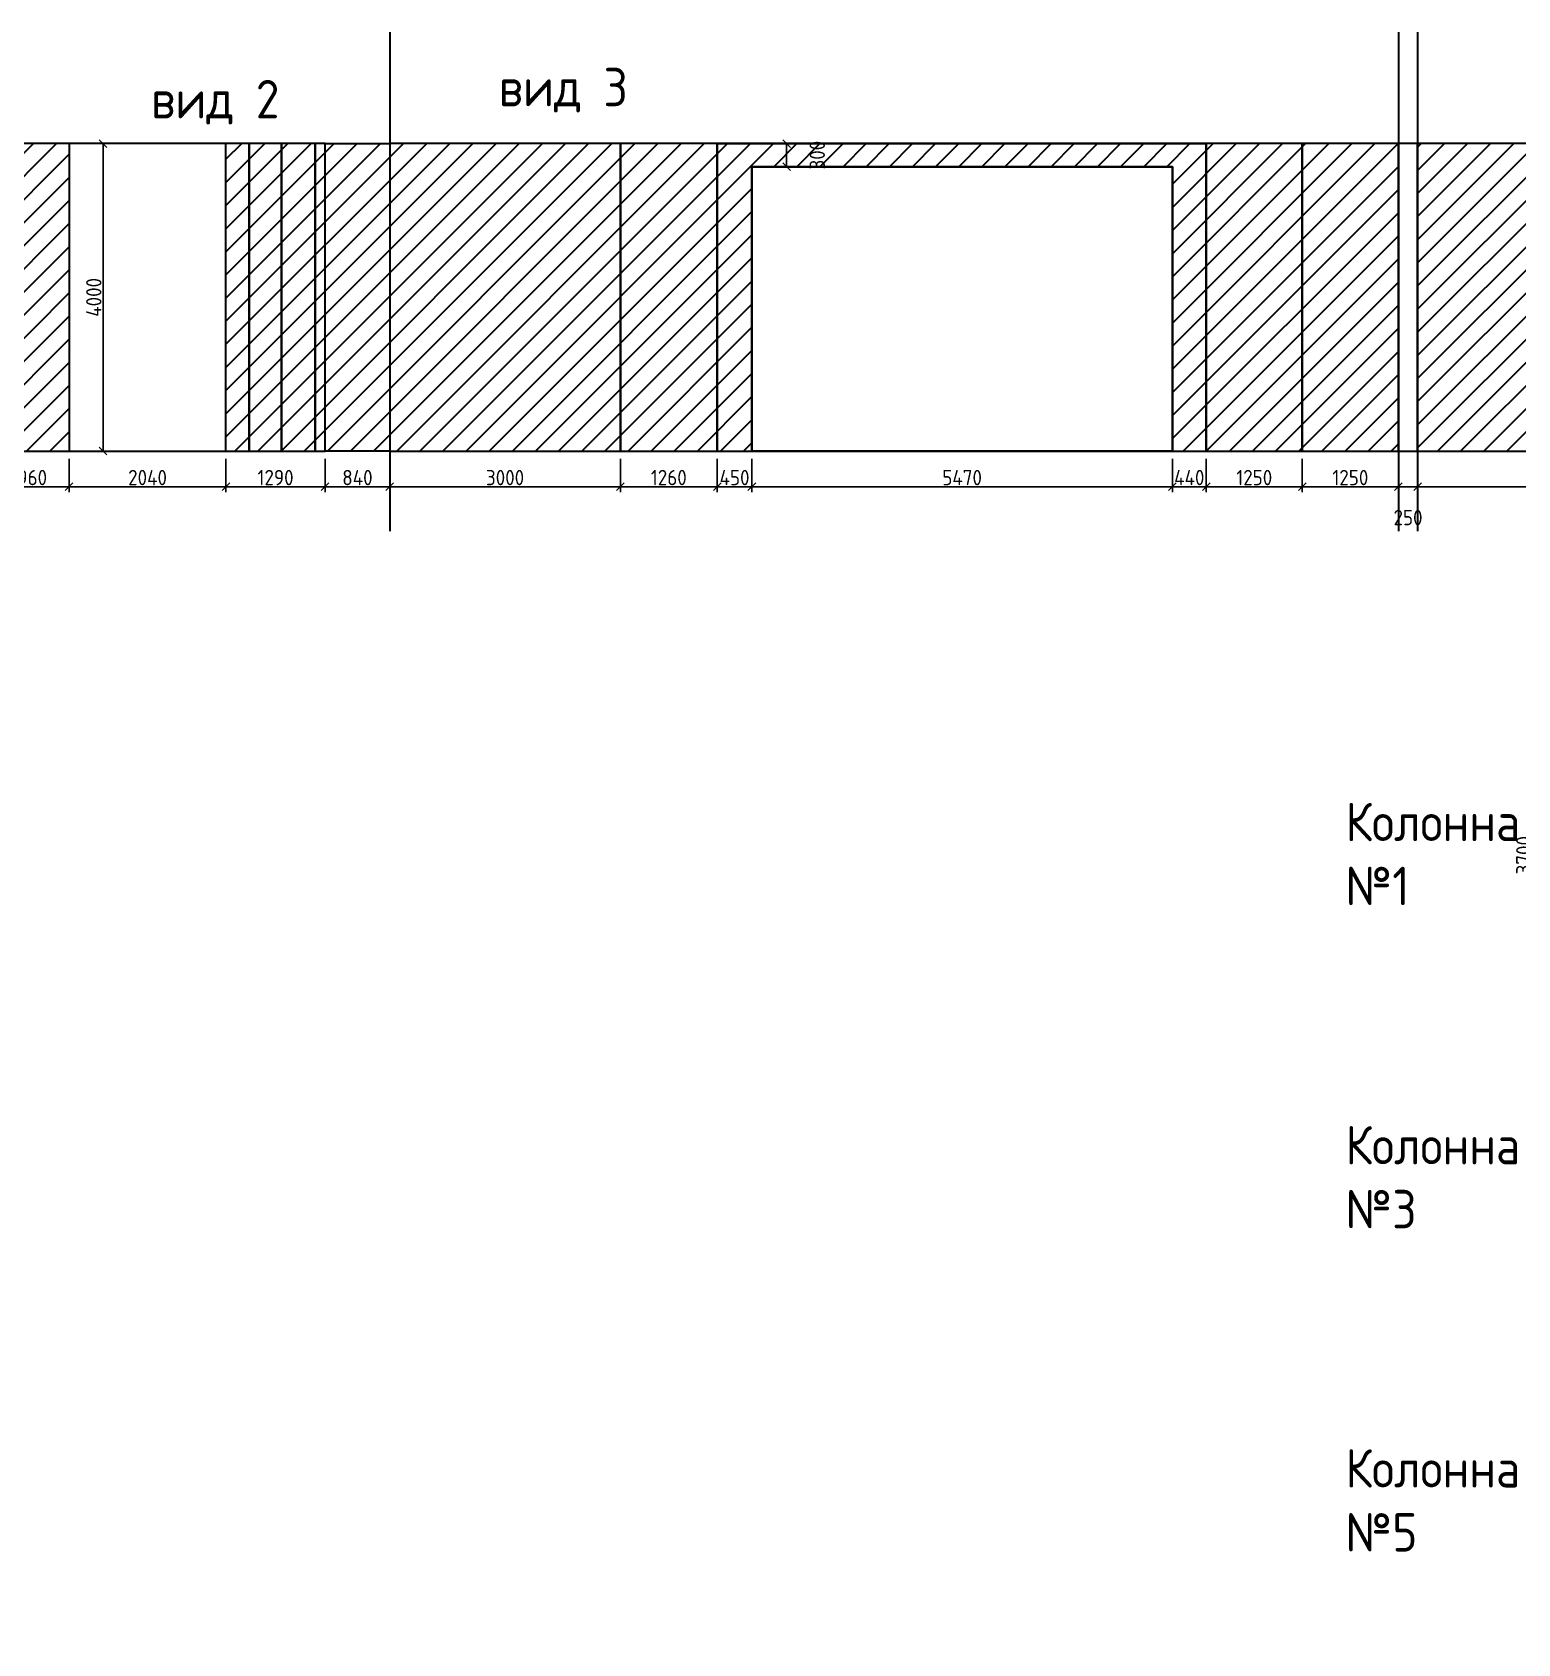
# Model space of a CAD drawing. Header units: millimetres. Extents: x -24360 to 609566, y -391049 to 148426.
# Drawn here: x 274319 to 293641, y -267373 to -246406 of the extents above; entities that cross this region are included whole.
import ezdxf

# ---------------------------------------------------------------- set-up
doc = ezdxf.new("R2010")
doc.units = ezdxf.units.MM
doc.layers.get('Defpoints').update_dxf_attribs({"color": 140})
for name, color, linetype, lineweight in [('осново', 7, 'Continuous', 30), ('Уголки', 1, 'Continuous', 30), ('Штриховка', 7, 'Continuous', 30)]:
    doc.layers.add(name, color=color, linetype=linetype, lineweight=lineweight)
doc.styles.add('СПДС', font='isocpeur.ttf', dxfattribs={"width": 0.9})
doc.dimstyles.new('Размера А3', dxfattribs={"dimtxt": 200, "dimasz": 100, "dimexe": 70, "dimexo": 100, "dimgap": 20, "dimtad": 1, "dimdec": 0, "dimrnd": 10, "dimzin": 0, "dimdsep": 46, "dimtxsty": 'СПДС', "dimblk": 'ARROWHEAD_6', "dimcen": 1, "dimclrd": 256, "dimclre": 256, "dimclrt": 256, "dimazin": 0, "dimtfac": 1, "dimtdec": 0, "dimtmove": 2, "dimatfit": 3, "dimfxl": 1, "dimtolj": 1, "dimtzin": 0, "dimarcsym": 0})

# ---------------------------------------------------------------- blocks, each defined once
blk = doc.blocks.new('ARROWHEAD_6')
at = {"color": 0, "linetype": 'Continuous'}
for p, q in [((0, 0), (-1, 0)), ((-0.5, -0.5), (0.5, 0.5))]:
    blk.add_line(p, q, dxfattribs=at)
blk = doc.blocks.new('*D817')
at = {"lineweight": -2, "transparency": 16777216}
for p, q in [((273839, -251955), (273839, -252390)), ((274799, -251955), (274799, -252390)), ((273939, -252320), (274699, -252320))]:
    blk.add_line(p, q, dxfattribs=at)
at = {"layer": 'Defpoints', "color": 0, "lineweight": 15, "transparency": 16777216}
for p in [(273839, -251855), (274799, -251855), (274799, -252320)]:
    blk.add_point(p, dxfattribs=at)
at = {"lineweight": -2, "transparency": 16777216, "xscale": 100, "yscale": 100, "zscale": 100, "rotation": 180}
blk.add_blockref('ARROWHEAD_6', (273839, -252320), dxfattribs=at)
at = {"lineweight": -2, "transparency": 16777216, "xscale": 100, "yscale": 100, "zscale": 100}
blk.add_blockref('ARROWHEAD_6', (274799, -252320), dxfattribs=at)
at = {"transparency": 16777216, "insert": (274319, -252200), "char_height": 200, "attachment_point": 5, "style": 'СПДС'}
blk.add_mtext('\\A1;960', dxfattribs=at)
blk = doc.blocks.new('*D818')
at = {"lineweight": -2, "transparency": 16777216}
for p, q in [((274799, -251955), (274799, -252390)), ((276839, -251955), (276839, -252390)), ((274899, -252320), (276739, -252320))]:
    blk.add_line(p, q, dxfattribs=at)
at = {"layer": 'Defpoints', "color": 0, "lineweight": 15, "transparency": 16777216}
for p in [(274799, -251855), (276839, -251855), (276839, -252320)]:
    blk.add_point(p, dxfattribs=at)
at = {"lineweight": -2, "transparency": 16777216, "xscale": 100, "yscale": 100, "zscale": 100, "rotation": 180}
blk.add_blockref('ARROWHEAD_6', (274799, -252320), dxfattribs=at)
at = {"lineweight": -2, "transparency": 16777216, "xscale": 100, "yscale": 100, "zscale": 100}
blk.add_blockref('ARROWHEAD_6', (276839, -252320), dxfattribs=at)
at = {"transparency": 16777216, "insert": (275819, -252200), "char_height": 200, "attachment_point": 5, "style": 'СПДС'}
blk.add_mtext('\\A1;2040', dxfattribs=at)
blk = doc.blocks.new('*D819')
at = {"lineweight": -2, "transparency": 16777216}
for p, q in [((274899, -247855), (275310, -247855)), ((275240, -251755), (275240, -247955)), ((274899, -251855), (275310, -251855))]:
    blk.add_line(p, q, dxfattribs=at)
at = {"layer": 'Defpoints', "color": 0, "lineweight": 15, "transparency": 16777216}
for p in [(274799, -247855), (275240, -247855), (274799, -251855)]:
    blk.add_point(p, dxfattribs=at)
at = {"lineweight": -2, "transparency": 16777216, "xscale": 100, "yscale": 100, "zscale": 100}
for p, rotation in [((275240, -247855), 90), ((275240, -251855), 270)]:
    blk.add_blockref('ARROWHEAD_6', p, dxfattribs=dict(at, rotation=rotation))
at = {"transparency": 16777216, "insert": (275120, -249855), "char_height": 200, "attachment_point": 5, "rotation": 90, "style": 'СПДС'}
blk.add_mtext('\\A1;4000', dxfattribs=at)
blk = doc.blocks.new('*D820')
at = {"lineweight": -2, "transparency": 16777216}
for p, q in [((276839, -251955), (276839, -252390)), ((278129, -251955), (278129, -252390)), ((276939, -252320), (278029, -252320))]:
    blk.add_line(p, q, dxfattribs=at)
at = {"layer": 'Defpoints', "color": 0, "lineweight": 15, "transparency": 16777216}
for p in [(276839, -251855), (278129, -251855), (278129, -252320)]:
    blk.add_point(p, dxfattribs=at)
at = {"lineweight": -2, "transparency": 16777216, "xscale": 100, "yscale": 100, "zscale": 100, "rotation": 180}
blk.add_blockref('ARROWHEAD_6', (276839, -252320), dxfattribs=at)
at = {"lineweight": -2, "transparency": 16777216, "xscale": 100, "yscale": 100, "zscale": 100}
blk.add_blockref('ARROWHEAD_6', (278129, -252320), dxfattribs=at)
at = {"transparency": 16777216, "insert": (277484, -252200), "char_height": 200, "attachment_point": 5, "style": 'СПДС'}
blk.add_mtext('\\A1;1290', dxfattribs=at)
blk = doc.blocks.new('*D821')
at = {"lineweight": -2, "transparency": 16777216}
for p, q in [((278129, -251955), (278129, -252390)), ((278969, -251955), (278969, -252390)), ((278229, -252320), (278869, -252320))]:
    blk.add_line(p, q, dxfattribs=at)
at = {"layer": 'Defpoints', "color": 0, "lineweight": 15, "transparency": 16777216}
for p in [(278129, -251855), (278969, -251855), (278969, -252320)]:
    blk.add_point(p, dxfattribs=at)
at = {"lineweight": -2, "transparency": 16777216, "xscale": 100, "yscale": 100, "zscale": 100, "rotation": 180}
blk.add_blockref('ARROWHEAD_6', (278129, -252320), dxfattribs=at)
at = {"lineweight": -2, "transparency": 16777216, "xscale": 100, "yscale": 100, "zscale": 100}
blk.add_blockref('ARROWHEAD_6', (278969, -252320), dxfattribs=at)
at = {"transparency": 16777216, "insert": (278549, -252200), "char_height": 200, "attachment_point": 5, "style": 'СПДС'}
blk.add_mtext('\\A1;840', dxfattribs=at)
blk = doc.blocks.new('*D822')
at = {"lineweight": -2, "transparency": 16777216}
for p, q in [((278969, -251955), (278969, -252390)), ((281969, -251955), (281969, -252390)), ((281869, -252320), (279069, -252320))]:
    blk.add_line(p, q, dxfattribs=at)
at = {"layer": 'Defpoints', "color": 0, "lineweight": 15, "transparency": 16777216}
for p in [(278969, -251855), (281969, -251855), (278969, -252320)]:
    blk.add_point(p, dxfattribs=at)
at = {"lineweight": -2, "transparency": 16777216, "xscale": 100, "yscale": 100, "zscale": 100, "rotation": 180}
blk.add_blockref('ARROWHEAD_6', (278969, -252320), dxfattribs=at)
at = {"lineweight": -2, "transparency": 16777216, "xscale": 100, "yscale": 100, "zscale": 100}
blk.add_blockref('ARROWHEAD_6', (281969, -252320), dxfattribs=at)
at = {"transparency": 16777216, "insert": (280469, -252200), "char_height": 200, "attachment_point": 5, "style": 'СПДС'}
blk.add_mtext('\\A1;3000', dxfattribs=at)
blk = doc.blocks.new('*D823')
at = {"lineweight": -2, "transparency": 16777216}
for p, q in [((281969, -251955), (281969, -252390)), ((283229, -251955), (283229, -252390)), ((283129, -252320), (282069, -252320))]:
    blk.add_line(p, q, dxfattribs=at)
at = {"layer": 'Defpoints', "color": 0, "lineweight": 15, "transparency": 16777216}
for p in [(281969, -251855), (283229, -251855), (281969, -252320)]:
    blk.add_point(p, dxfattribs=at)
at = {"lineweight": -2, "transparency": 16777216, "xscale": 100, "yscale": 100, "zscale": 100, "rotation": 180}
blk.add_blockref('ARROWHEAD_6', (281969, -252320), dxfattribs=at)
at = {"lineweight": -2, "transparency": 16777216, "xscale": 100, "yscale": 100, "zscale": 100}
blk.add_blockref('ARROWHEAD_6', (283229, -252320), dxfattribs=at)
at = {"transparency": 16777216, "insert": (282599, -252200), "char_height": 200, "attachment_point": 5, "style": 'СПДС'}
blk.add_mtext('\\A1;1260', dxfattribs=at)
blk = doc.blocks.new('*D824')
at = {"lineweight": -2, "transparency": 16777216}
for p, q in [((283229, -251955), (283229, -252390)), ((283679, -251955), (283679, -252390)), ((283579, -252320), (283329, -252320))]:
    blk.add_line(p, q, dxfattribs=at)
at = {"layer": 'Defpoints', "color": 0, "lineweight": 15, "transparency": 16777216}
for p in [(283229, -251855), (283679, -251855), (283229, -252320)]:
    blk.add_point(p, dxfattribs=at)
at = {"lineweight": -2, "transparency": 16777216, "xscale": 100, "yscale": 100, "zscale": 100, "rotation": 180}
blk.add_blockref('ARROWHEAD_6', (283229, -252320), dxfattribs=at)
at = {"lineweight": -2, "transparency": 16777216, "xscale": 100, "yscale": 100, "zscale": 100}
blk.add_blockref('ARROWHEAD_6', (283679, -252320), dxfattribs=at)
at = {"transparency": 16777216, "insert": (283454, -252200), "char_height": 200, "attachment_point": 5, "style": 'СПДС'}
blk.add_mtext('\\A1;450', dxfattribs=at)
blk = doc.blocks.new('*D825')
at = {"lineweight": -2, "transparency": 16777216}
for p, q in [((283779, -247855), (284200, -247855)), ((284130, -248055), (284130, -247955)), ((283779, -248155), (284200, -248155))]:
    blk.add_line(p, q, dxfattribs=at)
at = {"layer": 'Defpoints', "color": 0, "lineweight": 15, "transparency": 16777216}
for p in [(283679, -247855), (284130, -247855), (283679, -248155)]:
    blk.add_point(p, dxfattribs=at)
at = {"lineweight": -2, "transparency": 16777216, "xscale": 100, "yscale": 100, "zscale": 100}
for p, rotation in [((284130, -247855), 90), ((284130, -248155), 270)]:
    blk.add_blockref('ARROWHEAD_6', p, dxfattribs=dict(at, rotation=rotation))
at = {"transparency": 16777216, "insert": (284530, -248005), "char_height": 200, "attachment_point": 5, "rotation": 90, "style": 'СПДС'}
blk.add_mtext('\\A1;300', dxfattribs=at)
blk = doc.blocks.new('*D826')
at = {"lineweight": -2, "transparency": 16777216}
for p, q in [((283679, -251955), (283679, -252390)), ((289149, -251955), (289149, -252390)), ((283779, -252320), (289049, -252320))]:
    blk.add_line(p, q, dxfattribs=at)
at = {"layer": 'Defpoints', "color": 0, "lineweight": 15, "transparency": 16777216}
for p in [(283679, -251855), (289149, -251855), (289149, -252320)]:
    blk.add_point(p, dxfattribs=at)
at = {"lineweight": -2, "transparency": 16777216, "xscale": 100, "yscale": 100, "zscale": 100, "rotation": 180}
blk.add_blockref('ARROWHEAD_6', (283679, -252320), dxfattribs=at)
at = {"lineweight": -2, "transparency": 16777216, "xscale": 100, "yscale": 100, "zscale": 100}
blk.add_blockref('ARROWHEAD_6', (289149, -252320), dxfattribs=at)
at = {"transparency": 16777216, "insert": (286414, -252200), "char_height": 200, "attachment_point": 5, "style": 'СПДС'}
blk.add_mtext('\\A1;5470', dxfattribs=at)
blk = doc.blocks.new('*D827')
at = {"lineweight": -2, "transparency": 16777216}
for p, q in [((289149, -251955), (289149, -252390)), ((289589, -251955), (289589, -252390)), ((289249, -252320), (289489, -252320))]:
    blk.add_line(p, q, dxfattribs=at)
at = {"layer": 'Defpoints', "color": 0, "lineweight": 15, "transparency": 16777216}
for p in [(289149, -251855), (289589, -251855), (289589, -252320)]:
    blk.add_point(p, dxfattribs=at)
at = {"lineweight": -2, "transparency": 16777216, "xscale": 100, "yscale": 100, "zscale": 100, "rotation": 180}
blk.add_blockref('ARROWHEAD_6', (289149, -252320), dxfattribs=at)
at = {"lineweight": -2, "transparency": 16777216, "xscale": 100, "yscale": 100, "zscale": 100}
blk.add_blockref('ARROWHEAD_6', (289589, -252320), dxfattribs=at)
at = {"transparency": 16777216, "insert": (289369, -252200), "char_height": 200, "attachment_point": 5, "style": 'СПДС'}
blk.add_mtext('\\A1;440', dxfattribs=at)
blk = doc.blocks.new('*D828')
at = {"lineweight": -2, "transparency": 16777216}
for p, q in [((289589, -251955), (289589, -252390)), ((290839, -251955), (290839, -252390)), ((289689, -252320), (290739, -252320))]:
    blk.add_line(p, q, dxfattribs=at)
at = {"layer": 'Defpoints', "color": 0, "lineweight": 15, "transparency": 16777216}
for p in [(289589, -251855), (290839, -251855), (290839, -252320)]:
    blk.add_point(p, dxfattribs=at)
at = {"lineweight": -2, "transparency": 16777216, "xscale": 100, "yscale": 100, "zscale": 100, "rotation": 180}
blk.add_blockref('ARROWHEAD_6', (289589, -252320), dxfattribs=at)
at = {"lineweight": -2, "transparency": 16777216, "xscale": 100, "yscale": 100, "zscale": 100}
blk.add_blockref('ARROWHEAD_6', (290839, -252320), dxfattribs=at)
at = {"transparency": 16777216, "insert": (290214, -252200), "char_height": 200, "attachment_point": 5, "style": 'СПДС'}
blk.add_mtext('\\A1;1250', dxfattribs=at)
blk = doc.blocks.new('*D829')
at = {"lineweight": -2, "transparency": 16777216}
for p, q in [((290839, -251955), (290839, -252390)), ((292089, -251955), (292089, -252390)), ((290939, -252320), (291989, -252320))]:
    blk.add_line(p, q, dxfattribs=at)
at = {"layer": 'Defpoints', "color": 0, "lineweight": 15, "transparency": 16777216}
for p in [(290839, -251855), (292089, -251855), (292089, -252320)]:
    blk.add_point(p, dxfattribs=at)
at = {"lineweight": -2, "transparency": 16777216, "xscale": 100, "yscale": 100, "zscale": 100, "rotation": 180}
blk.add_blockref('ARROWHEAD_6', (290839, -252320), dxfattribs=at)
at = {"lineweight": -2, "transparency": 16777216, "xscale": 100, "yscale": 100, "zscale": 100}
blk.add_blockref('ARROWHEAD_6', (292089, -252320), dxfattribs=at)
at = {"transparency": 16777216, "insert": (291464, -252200), "char_height": 200, "attachment_point": 5, "style": 'СПДС'}
blk.add_mtext('\\A1;1250', dxfattribs=at)
blk = doc.blocks.new('*D830')
at = {"lineweight": -2, "transparency": 16777216}
for p, q in [((292089, -251955), (292089, -252390)), ((292339, -251955), (292339, -252390)), ((292189, -252320), (292239, -252320))]:
    blk.add_line(p, q, dxfattribs=at)
at = {"layer": 'Defpoints', "color": 0, "lineweight": 15, "transparency": 16777216}
for p in [(292089, -251855), (292339, -251855), (292339, -252320)]:
    blk.add_point(p, dxfattribs=at)
at = {"lineweight": -2, "transparency": 16777216, "xscale": 100, "yscale": 100, "zscale": 100, "rotation": 180}
blk.add_blockref('ARROWHEAD_6', (292089, -252320), dxfattribs=at)
at = {"lineweight": -2, "transparency": 16777216, "xscale": 100, "yscale": 100, "zscale": 100}
blk.add_blockref('ARROWHEAD_6', (292339, -252320), dxfattribs=at)
at = {"transparency": 16777216, "insert": (292214, -252720), "char_height": 200, "attachment_point": 5, "style": 'СПДС'}
blk.add_mtext('\\A1;250', dxfattribs=at)
blk = doc.blocks.new('*D831')
at = {"lineweight": -2, "transparency": 16777216}
for p, q in [((292339, -251955), (292339, -252390)), ((302289, -251955), (302289, -252390)), ((292439, -252320), (302189, -252320))]:
    blk.add_line(p, q, dxfattribs=at)
at = {"layer": 'Defpoints', "color": 0, "lineweight": 15, "transparency": 16777216}
for p in [(292339, -251855), (302289, -251855), (302289, -252320)]:
    blk.add_point(p, dxfattribs=at)
at = {"lineweight": -2, "transparency": 16777216, "xscale": 100, "yscale": 100, "zscale": 100, "rotation": 180}
blk.add_blockref('ARROWHEAD_6', (292339, -252320), dxfattribs=at)
at = {"lineweight": -2, "transparency": 16777216, "xscale": 100, "yscale": 100, "zscale": 100}
blk.add_blockref('ARROWHEAD_6', (302289, -252320), dxfattribs=at)
at = {"transparency": 16777216, "insert": (297314, -252200), "char_height": 200, "attachment_point": 5, "style": 'СПДС'}
blk.add_mtext('\\A1;9950', dxfattribs=at)
blk = doc.blocks.new('*D890')
at = {"lineweight": -2, "transparency": 16777216}
for p, q in [((293899, -255263), (293770, -255263)), ((293840, -255363), (293840, -258863)), ((293899, -258963), (293770, -258963))]:
    blk.add_line(p, q, dxfattribs=at)
at = {"layer": 'Defpoints', "color": 0, "lineweight": 15, "transparency": 16777216}
for p in [(293999, -255263), (293840, -258963), (293999, -258963)]:
    blk.add_point(p, dxfattribs=at)
at = {"lineweight": -2, "transparency": 16777216, "xscale": 100, "yscale": 100, "zscale": 100}
for p, rotation in [((293840, -255263), 90), ((293840, -258963), 270)]:
    blk.add_blockref('ARROWHEAD_6', p, dxfattribs=dict(at, rotation=rotation))
at = {"transparency": 16777216, "insert": (293720, -257113), "char_height": 200, "attachment_point": 5, "rotation": 90, "style": 'СПДС'}
blk.add_mtext('\\A1;3700', dxfattribs=at)

msp = doc.modelspace()

# ---------------------------------------------------------------- hatches: boundary and pattern name
at = {"layer": 'Штриховка'}
h = msp.add_hatch(dxfattribs=at)
h.set_pattern_fill('ANSI31', color=3, scale=67)
h.set_pattern_definition([(45, (-3e-11, 118595.47), (-150.41929, 150.41929), [])])
h.paths.add_polyline_path([(378592.071, -248155.017), (378259.109, -248155.017), (378259.109, -251855.017), (379960.669, -251855.017), (379960.669, -248155.017), (379792.071, -248155.017), (379792.071, -250855.017), (378592.071, -250855.017)])
h.paths.add_polyline_path([(379960.669, -247855.017), (378259.109, -247855.017), (378259.109, -248155.017), (379960.669, -248155.017)])
h.paths.add_polyline_path([(379960.669, -247555.017), (378259.109, -247555.017), (378259.109, -247855.017), (379960.669, -247855.017)])
h.paths.add_polyline_path([(378259.109, -248155.017), (377959.109, -248155.017), (377959.109, -251855.017), (378259.109, -251855.017)])
h.paths.add_polyline_path([(377959.109, -248155.017), (377859.109, -248155.017), (377859.109, -251855.017), (377959.109, -251855.017)])
h.paths.add_polyline_path([(377859.109, -248155.017), (377559.109, -248155.017), (377559.109, -251855.017), (377859.109, -251855.017)])
h.paths.add_polyline_path([(376459.109, -248155.017), (372159.109, -248155.017), (372159.109, -251855.017), (376459.109, -251855.017)])
h.paths.add_polyline_path([(377859.109, -248055.017), (372159.109, -248055.017), (372159.109, -248155.017), (377859.109, -248155.017)])
h.paths.add_polyline_path([(377859.109, -247755.017), (372159.109, -247755.017), (372159.109, -248055.017), (377859.109, -248055.017)])
h.paths.add_polyline_path([(371519.109, -248155.017), (371399.109, -248155.017), (371399.109, -251855.017), (371519.109, -251855.017)])
h.paths.add_polyline_path([(372059.109, -248155.017), (372059.109, -247855.017), (371519.109, -247855.017), (371519.109, -251855.017), (372059.109, -251855.017)])
h.paths.add_polyline_path([(372159.109, -248155.017), (372059.109, -248155.017), (372059.109, -251855.017), (372159.109, -251855.017)])
h.paths.add_polyline_path([(371399.109, -248155.017), (365499.109, -248155.017), (365499.109, -251855.017), (371399.109, -251855.017)])
h.paths.add_polyline_path([(371399.109, -248055.017), (365499.109, -248055.017), (365499.109, -248155.017), (371399.109, -248155.017)])
h.paths.add_polyline_path([(371399.109, -247755.017), (365499.109, -247755.017), (365499.109, -248055.017), (371399.109, -248055.017)])
h.paths.add_polyline_path([(365499.109, -248155.017), (365379.109, -248155.017), (365379.109, -251855.017), (365499.109, -251855.017)])
h.paths.add_polyline_path([(365379.109, -248155.017), (365379.109, -247855.017), (364839.109, -247855.017), (364839.109, -251855.017), (365379.109, -251855.017)])
h.paths.add_polyline_path([(361679.109, -248155.017), (358279.109, -248155.017), (358279.109, -251855.017), (361679.109, -251855.017)])
h.paths.add_polyline_path([(361679.109, -248055.017), (358279.109, -248055.017), (358279.109, -248155.017), (361679.109, -248155.017)])
h.paths.add_polyline_path([(361679.109, -247755.017), (358279.109, -247755.017), (358279.109, -248055.017), (361679.109, -248055.017)])
h.paths.add_polyline_path([(357639.109, -248155.017), (357519.109, -248155.017), (357519.109, -251855.017), (357639.109, -251855.017)])
h.paths.add_polyline_path([(358179.109, -248155.017), (358179.109, -247855.017), (357639.109, -247855.017), (357639.109, -251855.017), (358179.109, -251855.017)])
h.paths.add_polyline_path([(358279.109, -248155.017), (358179.109, -248155.017), (358179.109, -251855.017), (358279.109, -251855.017)])
h.paths.add_polyline_path([(357519.109, -248155.017), (356719.109, -248155.017), (356719.109, -251855.017), (357519.109, -251855.017)])
h.paths.add_polyline_path([(353819.109, -248155.017), (351919.109, -248155.017), (351919.109, -251855.017), (353819.109, -251855.017)])
h.paths.add_polyline_path([(357519.109, -248055.017), (351919.109, -248055.017), (351919.109, -248155.017), (357519.109, -248155.017)])
h.paths.add_polyline_path([(357519.109, -247755.017), (351919.109, -247755.017), (351919.109, -248055.017), (357519.109, -248055.017)])
h.paths.add_polyline_path([(347459.105, -248155.017), (345854.715, -248155.017), (345854.715, -251855.017), (347459.105, -251855.017)])
h.paths.add_polyline_path([(351159.105, -247755.017), (345854.715, -247755.017), (345854.715, -248055.017), (351159.105, -248055.017)])
h.paths.add_polyline_path([(351159.105, -248055.017), (345854.715, -248055.017), (345854.715, -248155.017), (347459.105, -248155.017), (350359.105, -248155.017), (351159.105, -248155.017)])
h.paths.add_polyline_path([(351159.105, -248155.017), (350359.105, -248155.017), (350359.105, -251855.017), (351159.105, -251855.017)])
h.paths.add_polyline_path([(351279.109, -248155.017), (351159.109, -248155.017), (351159.109, -251855.017), (351279.109, -251855.017)])
h.paths.add_polyline_path([(351819.109, -248155.017), (351819.109, -247855.017), (351279.109, -247855.017), (351279.109, -251855.017), (351819.109, -251855.017)])
h.paths.add_polyline_path([(351919.109, -248155.017), (351819.109, -248155.017), (351819.109, -251855.017), (351919.109, -251855.017)])
h.paths.add_polyline_path([(337579.105, -248155.017), (337379.105, -248155.017), (337379.105, -251855.017), (337579.105, -251855.017)])
h.paths.add_polyline_path([(338029.105, -248155.017), (337579.105, -248155.017), (337579.105, -251855.017), (338029.105, -251855.017)])
h.paths.add_polyline_path([(338229.105, -248155.017), (338029.105, -248155.017), (338029.105, -251855.017), (338229.105, -251855.017)])
h.paths.add_polyline_path([(342729.105, -248155.017), (338229.105, -248155.017), (338229.105, -251855.017), (339999.105, -251855.017), (339999.105, -249655.017), (341989.105, -249655.017), (341989.105, -251855.017), (342729.105, -251855.017)])
h.paths.add_polyline_path([(342729.105, -247955.017), (338229.105, -247955.017), (338229.105, -248155.017), (342729.105, -248155.017)])
h.paths.add_polyline_path([(342729.105, -247655.017), (338229.105, -247655.017), (338229.105, -247955.017), (342729.105, -247955.017)])
h.paths.add_polyline_path([(337379.105, -248155.017), (334719.105, -248155.017), (334719.105, -250855.017), (332408.901, -250869.175), (332408.901, -248155.017), (331919.105, -248155.017), (331919.105, -251855.017), (337379.105, -251855.017)])
h.paths.add_polyline_path([(337379.105, -247955.017), (331919.105, -247955.017), (331919.105, -248155.017), (337379.105, -248155.017)])
h.paths.add_polyline_path([(337379.105, -247655.017), (331919.105, -247655.017), (331919.105, -247955.017), (337379.105, -247955.017)])
h.paths.add_polyline_path([(331919.105, -248155.017), (331719.105, -248155.017), (331719.105, -251855.017), (331919.105, -251855.017)])
h.paths.add_polyline_path([(331719.105, -248155.017), (331269.105, -248155.017), (331269.105, -251855.017), (331719.105, -251855.017)])
h.paths.add_polyline_path([(331269.105, -248155.017), (331069.105, -248155.017), (331069.105, -251855.017), (331269.105, -251855.017)])
h.paths.add_polyline_path([(331069.105, -250855.017), (328769.105, -250855.017), (328769.105, -248155.017), (328119.105, -248155.017), (328119.105, -251855.017), (331069.105, -251855.017)])
h.paths.add_polyline_path([(331069.105, -247955.017), (328119.105, -247955.017), (328119.105, -248155.017), (331069.105, -248155.017)])
h.paths.add_polyline_path([(331069.105, -247655.017), (328119.105, -247655.017), (328119.105, -247955.017), (331069.105, -247955.017)])
h.paths.add_polyline_path([(328119.105, -248155.017), (327919.105, -248155.017), (327919.105, -247855.017), (327839.105, -247855.017), (327839.105, -251855.017), (328119.105, -251855.017)])
h.paths.add_polyline_path([(327839.105, -247855.017), (327739.105, -247855.017), (327739.105, -251855.017), (327839.105, -251855.017)])
h.paths.add_polyline_path([(327739.105, -247855.017), (325539.105, -247855.017), (325539.105, -251855.017), (327739.105, -251855.017)])
h.paths.add_polyline_path([(319819.105, -247855.017), (314819.105, -247855.017), (314819.105, -251855.017), (319819.105, -251855.017)])
h.paths.add_polyline_path([(310129.105, -247855.017), (306299.105, -247855.017), (306299.105, -249655.017), (307799.105, -249655.017), (307799.105, -251855.017), (308629.105, -251855.017), (308629.105, -249655.017), (310129.105, -249655.017)])
h.paths.add_polyline_path([(306169.105, -247855.017), (305639.105, -247855.017), (305639.105, -251855.017), (306169.105, -251855.017)])
h.paths.add_polyline_path([(306299.105, -247855.017), (306169.105, -247855.017), (306169.105, -251855.017), (306299.105, -251855.017), (306299.105, -249655.017)])
h.paths.add_polyline_path([(310259.105, -247855.017), (310129.105, -247855.017), (310129.105, -251855.017), (310259.105, -251855.017)])
h.paths.add_polyline_path([(310789.105, -247855.017), (310259.105, -247855.017), (310259.105, -251855.017), (310789.105, -251855.017)])
h.paths.add_polyline_path([(302289.105, -247855.017), (298590.255, -247855.017), (298590.255, -248155.017), (298130.255, -248155.017), (298130.255, -247855.017), (294640.47, -247855.017), (294640.47, -248155.017), (294180.47, -248155.017), (294180.47, -247855.017), (292339.105, -247855.017), (292339.105, -251855.017), (302289.105, -251855.017)])
h.paths.add_polyline_path([(292089.105, -247855.017), (290839.105, -247855.017), (290839.105, -251855.017), (292089.105, -251855.017)])
h.paths.add_polyline_path([(290839.105, -247855.017), (289589.105, -247855.017), (289589.105, -251855.017), (290839.105, -251855.017)])
h.paths.add_polyline_path([(289589.105, -247855.017), (283229.105, -247855.017), (283229.105, -251855.017), (283679.105, -251855.017), (283679.105, -248155.017), (289149.105, -248155.017), (289149.105, -251855.017), (289589.105, -251855.017)])
h.paths.add_polyline_path([(283229.105, -247855.017), (281969.105, -247855.017), (281969.105, -251855.017), (283229.105, -251855.017)])
h.paths.add_polyline_path([(281969.105, -247855.017), (278969.105, -247855.017), (278969.105, -251855.017), (281969.105, -251855.017)])
h.paths.add_polyline_path([(277139.105, -247855.017), (276839.105, -247855.017), (276839.105, -251855.017), (277139.105, -251855.017)])
h.paths.add_polyline_path([(277559.105, -247855.017), (277139.105, -247855.017), (277139.105, -251855.017), (277559.105, -251855.017)])
h.paths.add_polyline_path([(277999.105, -247855.017), (277559.105, -247855.017), (277559.105, -251855.017), (277999.105, -251855.017)])
h.paths.add_polyline_path([(278129.105, -247855.017), (277999.105, -247855.017), (277999.105, -251855.017), (278129.105, -251855.017)])
h.paths.add_polyline_path([(278969.105, -247855.017), (278129.105, -247855.017), (278129.105, -251855.017), (278969.105, -251855.017)])
h.paths.add_polyline_path([(274799.105, -247855.017), (273839.105, -247855.017), (273839.105, -251855.017), (274799.105, -251855.017)])
h.paths.add_polyline_path([(273839.105, -247855.017), (270609.105, -247855.017), (270609.105, -251855.017), (270864.105, -251855.017), (270864.105, -249655.017), (272659.105, -249655.017), (272659.105, -251855.017), (273839.105, -251855.017)])
h.paths.add_polyline_path([(270609.105, -247855.017), (270079.105, -247855.017), (270079.105, -251855.017), (270609.105, -251855.017)])
h.paths.add_polyline_path([(269849.105, -247625.017), (264769.105, -247625.017), (264769.105, -247855.017), (269849.105, -247855.017)])
h.paths.add_polyline_path([(264539.105, -248155.017), (264539.105, -247855.017), (264009.105, -247855.017), (264009.105, -251855.017), (264539.105, -251855.017)])
h.paths.add_polyline_path([(264009.105, -248155.017), (263779.105, -248155.017), (263779.105, -251855.017), (264009.105, -251855.017)])
h.paths.add_polyline_path([(263779.105, -248155.017), (262979.105, -248155.017), (262979.105, -251855.017), (263779.105, -251855.017)])
h.paths.add_polyline_path([(263779.105, -247855.017), (262979.105, -247855.017), (262979.105, -248155.017), (263779.105, -248155.017)])
h.paths.add_polyline_path([(263779.105, -247625.017), (258619.105, -247625.017), (258619.105, -247855.017), (263779.105, -247855.017)])
h.paths.add_polyline_path([(260079.105, -247855.017), (258619.105, -247855.017), (258619.105, -248155.017), (260079.105, -248155.017)])
h.paths.add_polyline_path([(260079.105, -248155.017), (258619.105, -248155.017), (258619.105, -251855.017), (260079.105, -251855.017)])
h.paths.add_polyline_path([(258619.105, -248155.017), (258389.105, -248155.017), (258389.105, -251855.017), (258619.105, -251855.017)])
h.paths.add_polyline_path([(258389.105, -248155.017), (258389.105, -247855.017), (257859.105, -247855.017), (257859.105, -251855.017), (258389.105, -251855.017)])
h.paths.add_polyline_path([(257859.105, -248155.017), (257629.105, -248155.017), (257629.105, -251855.017), (257859.105, -251855.017)])
h.paths.add_polyline_path([(257629.105, -247855.017), (251869.105, -247855.017), (251869.105, -248155.017), (257629.105, -248155.017)])
h.paths.add_polyline_path([(257629.105, -247625.017), (251869.105, -247625.017), (251869.105, -247855.017), (257629.105, -247855.017)])
h.paths.add_polyline_path([(250879.105, -247855.017), (246779.105, -247855.017), (246779.105, -249655.017), (248579.105, -249655.017), (248579.105, -251855.017), (250879.105, -251855.017)])
h.paths.add_polyline_path([(251109.105, -247855.017), (250879.105, -247855.017), (250879.105, -251855.017), (251109.105, -251855.017)])
h.paths.add_polyline_path([(251639.105, -248155.017), (251639.105, -247855.017), (251109.105, -247855.017), (251109.105, -251855.017), (251639.105, -251855.017)])
h.paths.add_polyline_path([(251869.105, -248155.017), (251639.105, -248155.017), (251639.105, -251855.017), (251869.105, -251855.017)])
h.paths.add_polyline_path([(257629.105, -248155.017), (251869.105, -248155.017), (251869.105, -251855.017), (257629.105, -251855.017)])
h.paths.add_polyline_path([(294459.489, -255263.11), (293999.489, -255263.11), (293999.489, -258963.11), (294459.489, -258963.11)])
h.paths.add_polyline_path([(294919.489, -255263.11), (294459.489, -255263.11), (294459.489, -258963.11), (294919.489, -258963.11)])
h.paths.add_polyline_path([(295379.489, -255263.11), (294919.489, -255263.11), (294919.489, -258963.11), (295379.489, -258963.11)])
h.paths.add_polyline_path([(295839.489, -255263.11), (295379.489, -255263.11), (295379.489, -258963.11), (295839.489, -258963.11)])
h.paths.add_polyline_path([(294459.489, -259468.013), (293999.489, -259468.013), (293999.489, -263168.013), (294459.489, -263168.013)])
h.paths.add_polyline_path([(294919.489, -259468.013), (294459.489, -259468.013), (294459.489, -263168.013), (294919.489, -263168.013)])
h.paths.add_polyline_path([(295379.489, -259468.013), (294919.489, -259468.013), (294919.489, -263168.013), (295379.489, -263168.013)])
h.paths.add_polyline_path([(295839.489, -259468.013), (295379.489, -259468.013), (295379.489, -263168.013), (295839.489, -263168.013)])
h.paths.add_polyline_path([(294459.489, -263672.916), (293999.489, -263672.916), (293999.489, -267372.916), (294459.489, -267372.916)])
h.paths.add_polyline_path([(295379.489, -263672.916), (294919.489, -263672.916), (294919.489, -267372.916), (295379.489, -267372.916)])
h.paths.add_polyline_path([(295839.489, -263672.916), (295379.489, -263672.916), (295379.489, -267372.916), (295839.489, -267372.916)])
h.paths.add_polyline_path([(297867.798, -263672.916), (297407.798, -263672.916), (297407.798, -267372.916), (297867.798, -267372.916)])
h.paths.add_polyline_path([(298327.798, -263672.916), (297867.798, -263672.916), (297867.798, -267372.916), (298327.798, -267372.916)])
h.paths.add_polyline_path([(298787.798, -263672.916), (298327.798, -263672.916), (298327.798, -267372.916), (298787.798, -267372.916)])
h.paths.add_polyline_path([(299247.798, -263672.916), (298787.798, -263672.916), (298787.798, -267372.916), (299247.798, -267372.916)])
h.paths.add_polyline_path([(297867.798, -259468.013), (297407.798, -259468.013), (297407.798, -263168.013), (297867.798, -263168.013)])
h.paths.add_polyline_path([(298327.798, -259468.013), (297867.798, -259468.013), (297867.798, -263168.013), (298327.798, -263168.013)])
h.paths.add_polyline_path([(298787.798, -259468.013), (298327.798, -259468.013), (298327.798, -263168.013), (298787.798, -263168.013)])
h.paths.add_polyline_path([(299247.798, -259468.013), (298787.798, -259468.013), (298787.798, -263168.013), (299247.798, -263168.013)])

# ---------------------------------------------------------------- linework, layer by layer
at = {"layer": 'осново'}
for points in [[(278969.105, -246405.6), (278969.105, -252898.786)], [(292089.105, -246405.6), (292089.105, -252898.786)], [(292339.105, -246405.6), (292339.105, -252898.786)], [(289149.105, -247855.017), (283229.105, -247855.017), (283229.105, -251855.017), (289149.105, -251855.017), (289149.105, -248155.017)], [(283229.105, -248155.017), (283229.105, -247855.017), (289589.105, -247855.017), (289589.105, -248155.017)], [(283679.105, -247855.017), (289149.105, -247855.017)], [(283679.105, -248155.017), (283679.105, -251855.017), (289589.105, -251855.017), (289589.105, -247855.017), (283679.105, -247855.017)], [(289149.105, -248155.017), (289149.105, -251855.017), (283679.105, -251855.017), (283679.105, -248155.017)], [(289149.105, -248155.017), (283679.105, -248155.017)]]:
    msp.add_lwpolyline(points, dxfattribs=at)
for points in [[(273839.105, -251855.017), (277139.105, -251855.017), (277139.105, -247855.017), (273839.105, -247855.017)], [(274799.105, -251855.017), (276839.105, -251855.017), (276839.105, -247855.017), (274799.105, -247855.017)], [(277139.105, -251855.017), (277559.105, -251855.017), (277559.105, -247855.017), (277139.105, -247855.017)], [(277559.105, -251855.017), (277999.105, -251855.017), (277999.105, -247855.017), (277559.105, -247855.017)], [(277999.105, -251855.017), (278129.105, -251855.017), (278129.105, -247855.017), (277999.105, -247855.017)], [(278129.105, -247855.017), (278969.105, -247855.017), (278969.105, -251855.017), (278129.105, -251855.017)], [(278969.105, -251855.017), (281969.105, -251855.017), (281969.105, -247855.017), (278969.105, -247855.017)], [(281969.105, -251855.017), (283229.105, -251855.017), (283229.105, -247855.017), (281969.105, -247855.017)], [(289589.105, -251855.017), (290839.105, -251855.017), (290839.105, -247855.017), (289589.105, -247855.017)], [(290839.105, -251855.017), (292089.105, -251855.017), (292089.105, -247855.017), (290839.105, -247855.017)], [(292089.105, -251855.017), (292339.105, -251855.017), (292339.105, -247855.017), (292089.105, -247855.017)], [(292339.105, -251855.017), (303039.105, -251855.017), (303039.105, -247855.017), (292339.105, -247855.017)]]:
    msp.add_lwpolyline(points, close=True, dxfattribs=at)
at = {"layer": 'Уголки'}
for points in [[(277559.105, -251855.017), (277559.105, -247855.017)], [(277999.105, -251855.017), (277999.105, -247855.017)], [(283229.105, -251855.017), (283229.105, -247855.017)], [(289589.105, -251855.017), (289589.105, -247855.017)], [(283679.105, -251855.017), (283679.105, -248155.017), (289149.105, -248155.017), (289149.105, -251855.017)]]:
    msp.add_lwpolyline(points, dxfattribs=at)
at = {"layer": 'Штриховка'}
msp.add_lwpolyline([(302289.105, -247855.017), (292339.105, -247855.017), (292339.105, -251855.017), (302289.105, -251855.017)], close=True, dxfattribs=at)

# ---------------------------------------------------------------- texts
at = {"layer": 'осново', "char_height": 500, "attachment_point": 1, "style": 'СПДС'}
for s, width, insert in [('вид 3', 3371.81454, (280386.106, -246869.31)), ('вид 2', 3371.81454, (275863.757, -247026.417)), ('Колонна №1', 2250, (291400, -256430)), ('Колонна №3', 2350, (291400, -260634.903)), ('Колонна №5', 2440, (291400, -264839.806))]:
    msp.add_mtext_dynamic_manual_height_columns(s, width=width, gutter_width=1678.372, heights=[0], dxfattribs=dict(at, insert=insert))

# ---------------------------------------------------------------- dimensions: what is measured, and where the dimension line sits
for base, p1, p2, picture, middle in [((275240, -247855.017), (274799.105, -251855.017), (274799.105, -247855.017), '*D819', (275120, -249855.017)), ((284130, -247855.017), (283679.105, -248155.017), (283679.105, -247855.017), '*D825', (284530, -248005.017)), ((293840, -258963.11), (293999.489, -255263.11), (293999.489, -258963.11), '*D890', (293720, -257113.11))]:
    dim = msp.add_linear_dim(base=base, p1=p1, p2=p2, angle=90, dimstyle='Размера А3')
    dim.commit()
    dim.dimension.update_dxf_attribs({"geometry": picture, "text_midpoint": middle})
for base, p1, p2, picture, middle in [((274799.105, -252320), (273839.105, -251855.017), (274799.105, -251855.017), '*D817', (274319.105, -252200)), ((276839.105, -252320), (274799.105, -251855.017), (276839.105, -251855.017), '*D818', (275819.105, -252200)), ((278129.105, -252320), (276839.105, -251855.017), (278129.105, -251855.017), '*D820', (277484.105, -252200)), ((278969.105, -252320), (278129.105, -251855.017), (278969.105, -251855.017), '*D821', (278549.105, -252200)), ((278969.105, -252320), (281969.105, -251855.017), (278969.105, -251855.017), '*D822', (280469.105, -252200)), ((281969.105, -252319.62), (283229.105, -251855.017), (281969.105, -251855.017), '*D823', (282599.105, -252199.62)), ((283229.105, -252319.62), (283679.105, -251855.017), (283229.105, -251855.017), '*D824', (283454.105, -252199.62)), ((289149.105, -252319.62), (283679.105, -251855.017), (289149.105, -251855.017), '*D826', (286414.105, -252199.62)), ((289589.105, -252319.62), (289149.105, -251855.017), (289589.105, -251855.017), '*D827', (289369.105, -252199.62)), ((290839.105, -252319.62), (289589.105, -251855.017), (290839.105, -251855.017), '*D828', (290214.105, -252199.62)), ((292089.105, -252320), (290839.105, -251855.017), (292089.105, -251855.017), '*D829', (291464.105, -252200)), ((292339.105, -252320), (292089.105, -251855.017), (292339.105, -251855.017), '*D830', (292214.105, -252720)), ((302289.105, -252320), (292339.105, -251855.017), (302289.105, -251855.017), '*D831', (297314.105, -252200))]:
    dim = msp.add_linear_dim(base=base, p1=p1, p2=p2, dimstyle='Размера А3')
    dim.commit()
    dim.dimension.update_dxf_attribs({"geometry": picture, "text_midpoint": middle})

doc.saveas('drawing.dxf')
